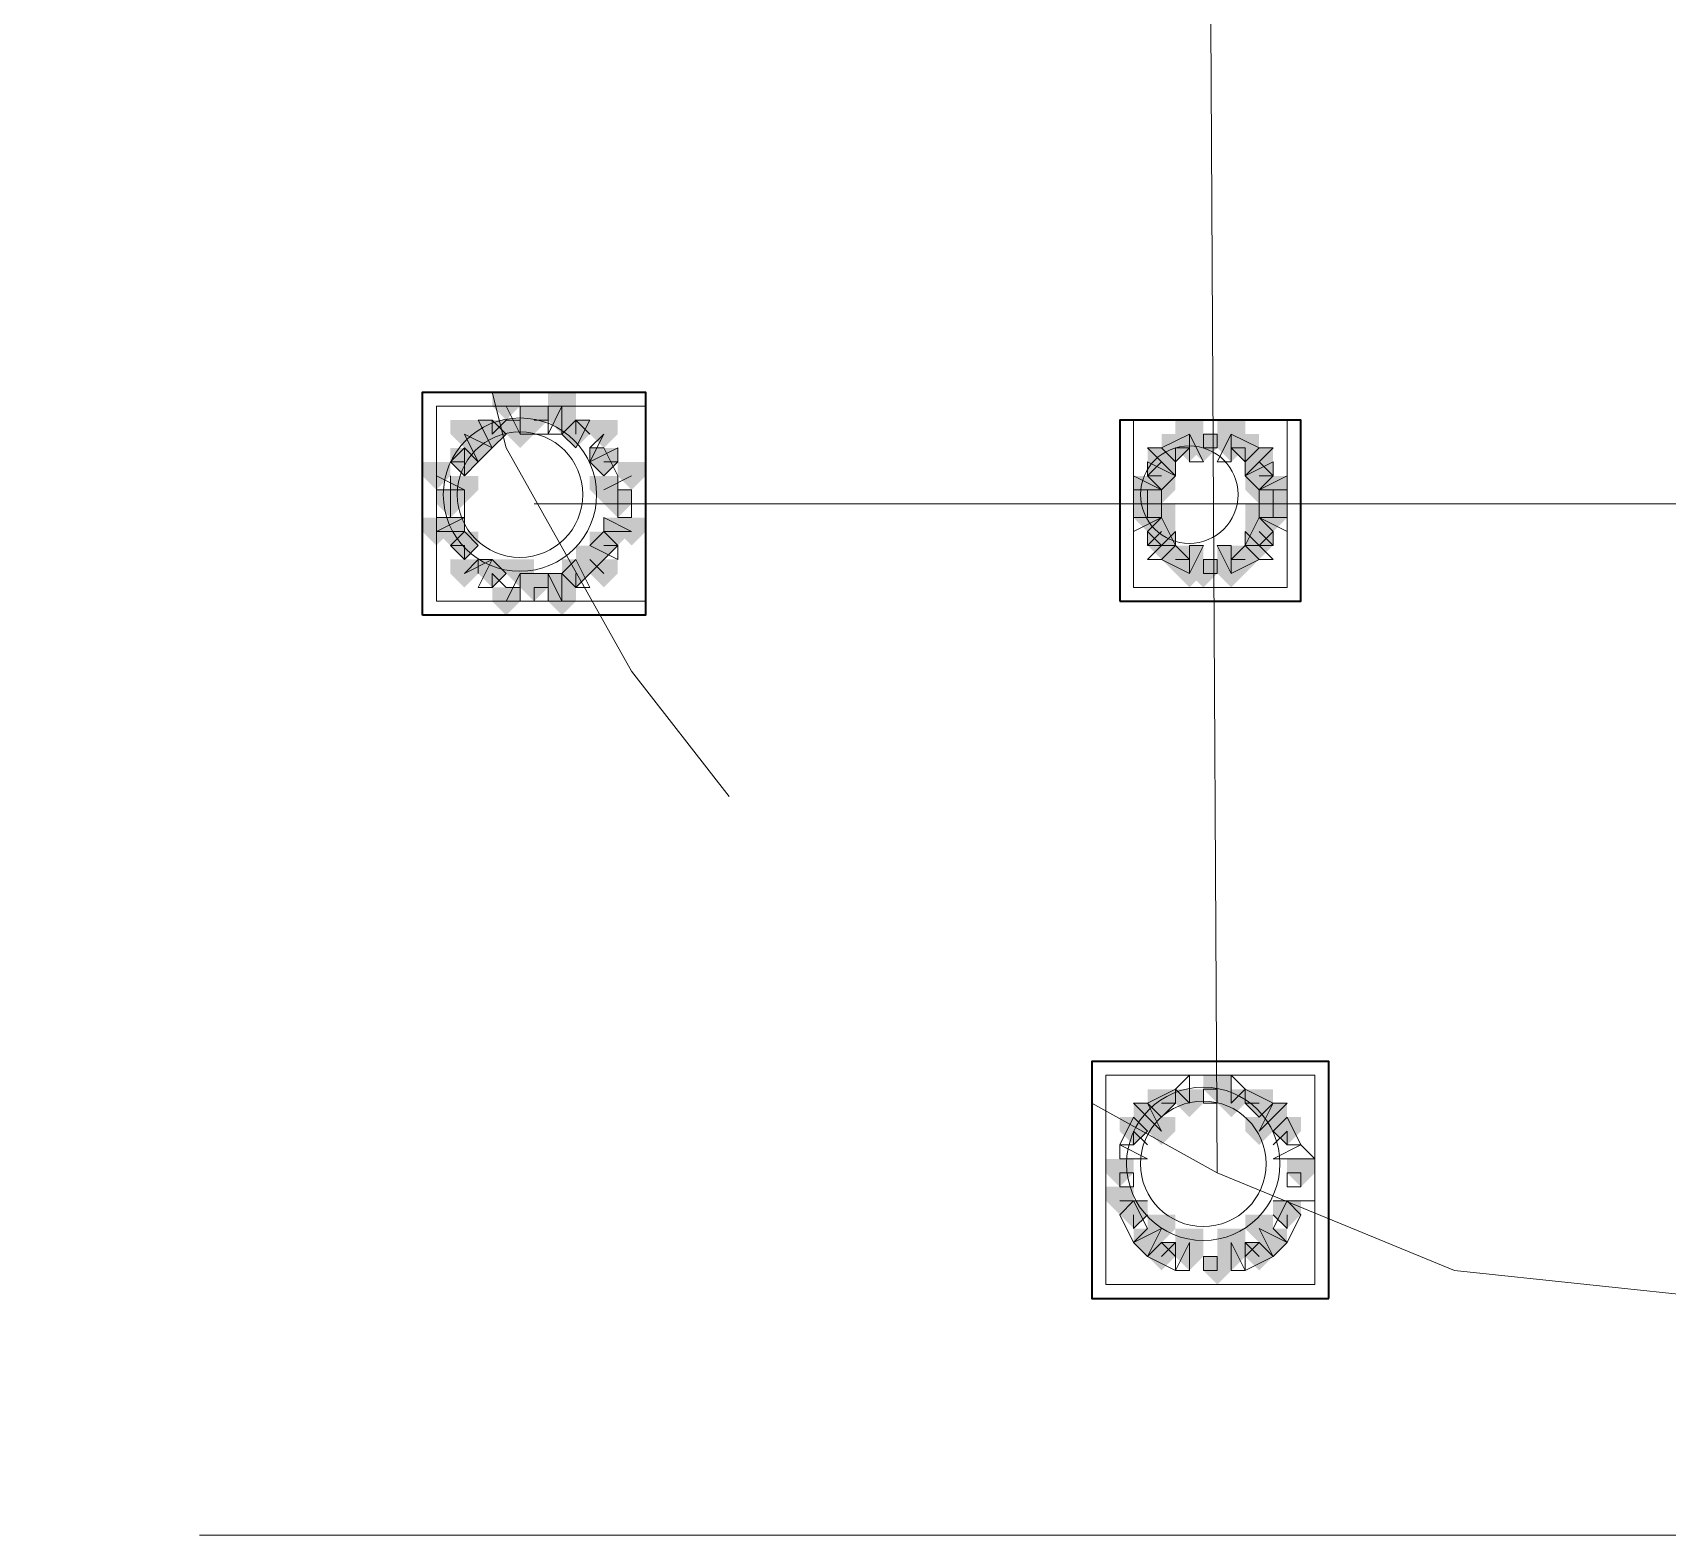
# Model space of a CAD drawing. Header units: millimetres. Extents: x 2315 to 4619, y 1334 to 1897.
# Drawn here: x 3856.37 to 3863.53, y 1534.67 to 1541.26 of the extents above; entities that cross this region are included whole.
import ezdxf

# ---------------------------------------------------------------- set-up
doc = ezdxf.new("R2010")
doc.units = ezdxf.units.MM
doc.linetypes.add('PDF_IMPORT', pattern=[1, 0.8, -0.2])
for name, color, linetype, true_color in [('PDF_10', 7, 'Continuous', 0x00b85c), ('PDF_AXIS', 7, 'Continuous', 0x00b85c), ('PDF_柱构件', 7, 'Continuous', 0x00b85c), ('PDF_转运站初步方案', 7, 'Continuous', 0x00b85c)]:
    doc.layers.add(name, color=color, linetype=linetype, true_color=true_color)
doc.layers.add('PDF_中心线层', color=1, linetype='Continuous')
doc.layers.add('PDF_粗实线层', color=7, linetype='Continuous')

msp = doc.modelspace()

# ---------------------------------------------------------------- hatches: boundary and pattern name
at = {"layer": 'PDF_10', "transparency": 33554559}
for points in [[(3858.3819, 1539.5584), (3858.3209, 1539.5584), (3858.3209, 1539.4974), (3858.3819, 1539.4363), (3858.443, 1539.4974), (3858.443, 1539.5584)], [(3858.3819, 1539.5584), (3858.3209, 1539.5584), (3858.3209, 1539.4974), (3858.3819, 1539.4363), (3858.443, 1539.4974), (3858.443, 1539.5584)], [(3858.5652, 1539.6195), (3858.5041, 1539.6195), (3858.5041, 1539.5584), (3858.5652, 1539.4974), (3858.6263, 1539.5584), (3858.6263, 1539.6195)], [(3858.5652, 1539.6195), (3858.5041, 1539.6195), (3858.5041, 1539.5584), (3858.5652, 1539.4974), (3858.6263, 1539.5584), (3858.6263, 1539.6195)], [(3858.5652, 1539.6195), (3858.5041, 1539.6195), (3858.5041, 1539.5584), (3858.5652, 1539.4974), (3858.6263, 1539.5584), (3858.6263, 1539.6195)], [(3858.7484, 1539.5584), (3858.6873, 1539.5584), (3858.6873, 1539.4974), (3858.7484, 1539.4363), (3858.8095, 1539.4974), (3858.8095, 1539.5584)], [(3858.7484, 1539.5584), (3858.6873, 1539.5584), (3858.6873, 1539.4974), (3858.7484, 1539.4363), (3858.8095, 1539.4974), (3858.8095, 1539.5584)], [(3861.3749, 1539.4974), (3861.3138, 1539.4974), (3861.3138, 1539.4363), (3861.3749, 1539.3752), (3861.436, 1539.4363), (3861.436, 1539.4974)], [(3861.3749, 1539.4974), (3861.3138, 1539.4974), (3861.3138, 1539.4363), (3861.3749, 1539.3752), (3861.436, 1539.4363), (3861.436, 1539.4974)], [(3861.4971, 1539.4974), (3861.436, 1539.4974), (3861.436, 1539.4363), (3861.4971, 1539.3752), (3861.5582, 1539.4363), (3861.5582, 1539.4974)], [(3861.4971, 1539.4974), (3861.436, 1539.4974), (3861.436, 1539.4363), (3861.4971, 1539.3752), (3861.5582, 1539.4363), (3861.5582, 1539.4974)], [(3861.6803, 1539.4974), (3861.6192, 1539.4974), (3861.6192, 1539.4363), (3861.6803, 1539.3752), (3861.7414, 1539.4363), (3861.7414, 1539.4974)], [(3861.6803, 1539.4974), (3861.6192, 1539.4974), (3861.6192, 1539.4363), (3861.6803, 1539.3752), (3861.7414, 1539.4363), (3861.7414, 1539.4974)], [(3858.2598, 1539.4363), (3858.1987, 1539.4363), (3858.1987, 1539.3752), (3858.2598, 1539.3141), (3858.3209, 1539.3752), (3858.3209, 1539.4363)], [(3858.2598, 1539.4363), (3858.1987, 1539.4363), (3858.1987, 1539.3752), (3858.2598, 1539.3141), (3858.3209, 1539.3752), (3858.3209, 1539.4363)], [(3858.8706, 1539.4363), (3858.8095, 1539.4363), (3858.8095, 1539.3752), (3858.8706, 1539.3141), (3858.9317, 1539.3752), (3858.9317, 1539.4363)], [(3858.8706, 1539.4363), (3858.8095, 1539.4363), (3858.8095, 1539.3752), (3858.8706, 1539.3141), (3858.9317, 1539.3752), (3858.9317, 1539.4363)], [(3861.3138, 1539.3752), (3861.2527, 1539.3752), (3861.2527, 1539.3141), (3861.3138, 1539.253), (3861.3749, 1539.3141), (3861.3749, 1539.3752)], [(3861.3138, 1539.3752), (3861.2527, 1539.3752), (3861.2527, 1539.3141), (3861.3138, 1539.253), (3861.3749, 1539.3141), (3861.3749, 1539.3752)], [(3861.7414, 1539.3752), (3861.6803, 1539.3752), (3861.6803, 1539.3141), (3861.7414, 1539.253), (3861.8025, 1539.3141), (3861.8025, 1539.3752)], [(3861.7414, 1539.3752), (3861.6803, 1539.3752), (3861.6803, 1539.3141), (3861.7414, 1539.253), (3861.8025, 1539.3141), (3861.8025, 1539.3752)], [(3858.1987, 1539.253), (3858.1376, 1539.253), (3858.1376, 1539.192), (3858.1987, 1539.1309), (3858.2598, 1539.192), (3858.2598, 1539.253)], [(3858.1987, 1539.253), (3858.1376, 1539.253), (3858.1376, 1539.192), (3858.1987, 1539.1309), (3858.2598, 1539.192), (3858.2598, 1539.253)], [(3858.1987, 1539.253), (3858.1376, 1539.253), (3858.1376, 1539.192), (3858.1987, 1539.1309), (3858.2598, 1539.192), (3858.2598, 1539.253)], [(3858.9317, 1539.253), (3858.8706, 1539.253), (3858.8706, 1539.192), (3858.9317, 1539.1309), (3858.9927, 1539.192), (3858.9927, 1539.253)], [(3858.9317, 1539.253), (3858.8706, 1539.253), (3858.8706, 1539.192), (3858.9317, 1539.1309), (3858.9927, 1539.192), (3858.9927, 1539.253)], [(3861.2527, 1539.253), (3861.1917, 1539.253), (3861.1917, 1539.192), (3861.2527, 1539.1309), (3861.3138, 1539.192), (3861.3138, 1539.253)], [(3861.2527, 1539.253), (3861.1917, 1539.253), (3861.1917, 1539.192), (3861.2527, 1539.1309), (3861.3138, 1539.192), (3861.3138, 1539.253)], [(3861.2527, 1539.253), (3861.1917, 1539.253), (3861.1917, 1539.192), (3861.2527, 1539.1309), (3861.3138, 1539.192), (3861.3138, 1539.253)], [(3861.8025, 1539.253), (3861.7414, 1539.253), (3861.7414, 1539.192), (3861.8025, 1539.1309), (3861.8636, 1539.192), (3861.8636, 1539.253)], [(3861.8025, 1539.253), (3861.7414, 1539.253), (3861.7414, 1539.192), (3861.8025, 1539.1309), (3861.8636, 1539.192), (3861.8636, 1539.253)], [(3861.8025, 1539.253), (3861.7414, 1539.253), (3861.7414, 1539.192), (3861.8025, 1539.1309), (3861.8636, 1539.192), (3861.8636, 1539.253)], [(3861.3138, 1539.1309), (3861.2527, 1539.1309), (3861.2527, 1539.0698), (3861.3138, 1539.0087), (3861.3749, 1539.0698), (3861.3749, 1539.1309)], [(3861.3138, 1539.1309), (3861.2527, 1539.1309), (3861.2527, 1539.0698), (3861.3138, 1539.0087), (3861.3749, 1539.0698), (3861.3749, 1539.1309)], [(3861.7414, 1539.1309), (3861.6803, 1539.1309), (3861.6803, 1539.0698), (3861.7414, 1539.0087), (3861.8025, 1539.0698), (3861.8025, 1539.1309)], [(3861.7414, 1539.1309), (3861.6803, 1539.1309), (3861.6803, 1539.0698), (3861.7414, 1539.0087), (3861.8025, 1539.0698), (3861.8025, 1539.1309)], [(3858.2598, 1539.0698), (3858.1987, 1539.0698), (3858.1987, 1539.0087), (3858.2598, 1538.9476), (3858.3209, 1539.0087), (3858.3209, 1539.0698)], [(3858.2598, 1539.0698), (3858.1987, 1539.0698), (3858.1987, 1539.0087), (3858.2598, 1538.9476), (3858.3209, 1539.0087), (3858.3209, 1539.0698)], [(3858.8706, 1539.0698), (3858.8095, 1539.0698), (3858.8095, 1539.0087), (3858.8706, 1538.9476), (3858.9317, 1539.0087), (3858.9317, 1539.0698)], [(3858.8706, 1539.0698), (3858.8095, 1539.0698), (3858.8095, 1539.0087), (3858.8706, 1538.9476), (3858.9317, 1539.0087), (3858.9317, 1539.0698)], [(3861.3749, 1539.0087), (3861.3138, 1539.0087), (3861.3138, 1538.9476), (3861.3749, 1538.8866), (3861.436, 1538.9476), (3861.436, 1539.0087)], [(3861.3749, 1539.0087), (3861.3138, 1539.0087), (3861.3138, 1538.9476), (3861.3749, 1538.8866), (3861.436, 1538.9476), (3861.436, 1539.0087)], [(3861.3749, 1539.0087), (3861.3138, 1539.0087), (3861.3138, 1538.9476), (3861.3749, 1538.8866), (3861.436, 1538.9476), (3861.436, 1539.0087)], [(3861.6803, 1539.0087), (3861.6192, 1539.0087), (3861.6192, 1538.9476), (3861.6803, 1538.8866), (3861.7414, 1538.9476), (3861.7414, 1539.0087)], [(3861.6803, 1539.0087), (3861.6192, 1539.0087), (3861.6192, 1538.9476), (3861.6803, 1538.8866), (3861.7414, 1538.9476), (3861.7414, 1539.0087)], [(3861.6803, 1539.0087), (3861.6192, 1539.0087), (3861.6192, 1538.9476), (3861.6803, 1538.8866), (3861.7414, 1538.9476), (3861.7414, 1539.0087)], [(3858.3819, 1538.9476), (3858.3209, 1538.9476), (3858.3209, 1538.8866), (3858.3819, 1538.8255), (3858.443, 1538.8866), (3858.443, 1538.9476)], [(3858.3819, 1538.9476), (3858.3209, 1538.9476), (3858.3209, 1538.8866), (3858.3819, 1538.8255), (3858.443, 1538.8866), (3858.443, 1538.9476)], [(3858.7484, 1538.9476), (3858.6873, 1538.9476), (3858.6873, 1538.8866), (3858.7484, 1538.8255), (3858.8095, 1538.8866), (3858.8095, 1538.9476)], [(3858.7484, 1538.9476), (3858.6873, 1538.9476), (3858.6873, 1538.8866), (3858.7484, 1538.8255), (3858.8095, 1538.8866), (3858.8095, 1538.9476)], [(3861.4971, 1538.9476), (3861.436, 1538.9476), (3861.436, 1538.8866), (3861.4971, 1538.8255), (3861.5582, 1538.8866), (3861.5582, 1538.9476)], [(3861.4971, 1538.9476), (3861.436, 1538.9476), (3861.436, 1538.8866), (3861.4971, 1538.8255), (3861.5582, 1538.8866), (3861.5582, 1538.9476)], [(3858.5652, 1538.8866), (3858.5041, 1538.8866), (3858.5041, 1538.8255), (3858.5652, 1538.7644), (3858.6263, 1538.8255), (3858.6263, 1538.8866)], [(3858.5652, 1538.8866), (3858.5041, 1538.8866), (3858.5041, 1538.8255), (3858.5652, 1538.7644), (3858.6263, 1538.8255), (3858.6263, 1538.8866)], [(3861.3138, 1536.6265), (3861.2527, 1536.6265), (3861.2527, 1536.5655), (3861.3138, 1536.5044), (3861.3749, 1536.5655), (3861.3749, 1536.6265)], [(3861.3138, 1536.6265), (3861.2527, 1536.6265), (3861.2527, 1536.5655), (3861.3138, 1536.5044), (3861.3749, 1536.5655), (3861.3749, 1536.6265)], [(3861.5582, 1536.6876), (3861.4971, 1536.6876), (3861.4971, 1536.6265), (3861.5582, 1536.5655), (3861.6192, 1536.6265), (3861.6192, 1536.6876)], [(3861.5582, 1536.6876), (3861.4971, 1536.6876), (3861.4971, 1536.6265), (3861.5582, 1536.5655), (3861.6192, 1536.6265), (3861.6192, 1536.6876)], [(3861.7414, 1536.6265), (3861.6803, 1536.6265), (3861.6803, 1536.5655), (3861.7414, 1536.5044), (3861.8025, 1536.5655), (3861.8025, 1536.6265)], [(3861.7414, 1536.6265), (3861.6803, 1536.6265), (3861.6803, 1536.5655), (3861.7414, 1536.5044), (3861.8025, 1536.5655), (3861.8025, 1536.6265)], [(3861.1917, 1536.5044), (3861.1306, 1536.5044), (3861.1306, 1536.4433), (3861.1917, 1536.3822), (3861.2527, 1536.4433), (3861.2527, 1536.5044)], [(3861.1917, 1536.5044), (3861.1306, 1536.5044), (3861.1306, 1536.4433), (3861.1917, 1536.3822), (3861.2527, 1536.4433), (3861.2527, 1536.5044)], [(3861.8636, 1536.5044), (3861.8025, 1536.5044), (3861.8025, 1536.4433), (3861.8636, 1536.3822), (3861.9246, 1536.4433), (3861.9246, 1536.5044)], [(3861.8636, 1536.5044), (3861.8025, 1536.5044), (3861.8025, 1536.4433), (3861.8636, 1536.3822), (3861.9246, 1536.4433), (3861.9246, 1536.5044)], [(3861.1306, 1536.3211), (3861.0695, 1536.3211), (3861.0695, 1536.2601), (3861.1306, 1536.199), (3861.1917, 1536.2601), (3861.1917, 1536.3211)], [(3861.1306, 1536.3211), (3861.0695, 1536.3211), (3861.0695, 1536.2601), (3861.1306, 1536.199), (3861.1917, 1536.2601), (3861.1917, 1536.3211)], [(3861.9246, 1536.3211), (3861.8636, 1536.3211), (3861.8636, 1536.2601), (3861.9246, 1536.199), (3861.9857, 1536.2601), (3861.9857, 1536.3211)], [(3861.9246, 1536.3211), (3861.8636, 1536.3211), (3861.8636, 1536.2601), (3861.9246, 1536.199), (3861.9857, 1536.2601), (3861.9857, 1536.3211)], [(3861.1917, 1536.1379), (3861.1306, 1536.1379), (3861.1306, 1536.0768), (3861.1917, 1536.0157), (3861.2527, 1536.0768), (3861.2527, 1536.1379)], [(3861.1917, 1536.1379), (3861.1306, 1536.1379), (3861.1306, 1536.0768), (3861.1917, 1536.0157), (3861.2527, 1536.0768), (3861.2527, 1536.1379)], [(3861.8636, 1536.1379), (3861.8025, 1536.1379), (3861.8025, 1536.0768), (3861.8636, 1536.0157), (3861.9246, 1536.0768), (3861.9246, 1536.1379)], [(3861.8636, 1536.1379), (3861.8025, 1536.1379), (3861.8025, 1536.0768), (3861.8636, 1536.0157), (3861.9246, 1536.0768), (3861.9246, 1536.1379)], [(3861.3138, 1535.9547), (3861.2527, 1535.9547), (3861.2527, 1535.8936), (3861.3138, 1535.8325), (3861.3749, 1535.8936), (3861.3749, 1535.9547)], [(3861.3138, 1535.9547), (3861.2527, 1535.9547), (3861.2527, 1535.8936), (3861.3138, 1535.8325), (3861.3749, 1535.8936), (3861.3749, 1535.9547)], [(3861.7414, 1535.9547), (3861.6803, 1535.9547), (3861.6803, 1535.8936), (3861.7414, 1535.8325), (3861.8025, 1535.8936), (3861.8025, 1535.9547)], [(3861.7414, 1535.9547), (3861.6803, 1535.9547), (3861.6803, 1535.8936), (3861.7414, 1535.8325), (3861.8025, 1535.8936), (3861.8025, 1535.9547)], [(3861.5582, 1535.8936), (3861.4971, 1535.8936), (3861.4971, 1535.8325), (3861.5582, 1535.7714), (3861.6192, 1535.8325), (3861.6192, 1535.8936)], [(3861.5582, 1535.8936), (3861.4971, 1535.8936), (3861.4971, 1535.8325), (3861.5582, 1535.7714), (3861.6192, 1535.8325), (3861.6192, 1535.8936)]]:
    msp.add_hatch(color=6, dxfattribs=at).paths.add_polyline_path(points)
at = {"layer": 'PDF_柱构件', "transparency": 33554559}
for points in [[(3858.443, 1539.6806), (3858.3819, 1539.6806), (3858.3819, 1539.6195), (3858.443, 1539.5584), (3858.5041, 1539.6195), (3858.5041, 1539.6806)], [(3858.6873, 1539.6806), (3858.6263, 1539.6806), (3858.6263, 1539.6195), (3858.6873, 1539.5584), (3858.7484, 1539.6195), (3858.7484, 1539.6806)], [(3858.2598, 1539.5584), (3858.1987, 1539.5584), (3858.1987, 1539.4974), (3858.2598, 1539.4363), (3858.3209, 1539.4974), (3858.3209, 1539.5584)], [(3858.5041, 1539.5584), (3858.443, 1539.5584), (3858.443, 1539.4974), (3858.5041, 1539.4363), (3858.5652, 1539.4974), (3858.5652, 1539.5584)], [(3858.6873, 1539.6195), (3858.6263, 1539.6195), (3858.6263, 1539.5584), (3858.6873, 1539.4974), (3858.7484, 1539.5584), (3858.7484, 1539.6195)], [(3858.8706, 1539.5584), (3858.8095, 1539.5584), (3858.8095, 1539.4974), (3858.8706, 1539.4363), (3858.9317, 1539.4974), (3858.9317, 1539.5584)], [(3861.436, 1539.5584), (3861.3749, 1539.5584), (3861.3749, 1539.4974), (3861.436, 1539.4363), (3861.4971, 1539.4974), (3861.4971, 1539.5584)], [(3861.6192, 1539.5584), (3861.5582, 1539.5584), (3861.5582, 1539.4974), (3861.6192, 1539.4363), (3861.6803, 1539.4974), (3861.6803, 1539.5584)], [(3858.3209, 1539.4974), (3858.2598, 1539.4974), (3858.2598, 1539.4363), (3858.3209, 1539.3752), (3858.3819, 1539.4363), (3858.3819, 1539.4974)], [(3861.436, 1539.4974), (3861.3749, 1539.4974), (3861.3749, 1539.4363), (3861.436, 1539.3752), (3861.4971, 1539.4363), (3861.4971, 1539.4974)], [(3861.6192, 1539.4974), (3861.5582, 1539.4974), (3861.5582, 1539.4363), (3861.6192, 1539.3752), (3861.6803, 1539.4363), (3861.6803, 1539.4974)], [(3861.3138, 1539.4363), (3861.2527, 1539.4363), (3861.2527, 1539.3752), (3861.3138, 1539.3141), (3861.3749, 1539.3752), (3861.3749, 1539.4363)], [(3861.7414, 1539.4363), (3861.6803, 1539.4363), (3861.6803, 1539.3752), (3861.7414, 1539.3141), (3861.8025, 1539.3752), (3861.8025, 1539.4363)], [(3858.1376, 1539.3752), (3858.0765, 1539.3752), (3858.0765, 1539.3141), (3858.1376, 1539.253), (3858.1987, 1539.3141), (3858.1987, 1539.3752)], [(3858.9927, 1539.3752), (3858.9317, 1539.3752), (3858.9317, 1539.3141), (3858.9927, 1539.253), (3859.0538, 1539.3141), (3859.0538, 1539.3752)], [(3858.2598, 1539.3141), (3858.1987, 1539.3141), (3858.1987, 1539.253), (3858.2598, 1539.192), (3858.3209, 1539.253), (3858.3209, 1539.3141)], [(3858.8706, 1539.3141), (3858.8095, 1539.3141), (3858.8095, 1539.253), (3858.8706, 1539.192), (3858.9317, 1539.253), (3858.9317, 1539.3141)], [(3861.2527, 1539.3141), (3861.1917, 1539.3141), (3861.1917, 1539.253), (3861.2527, 1539.192), (3861.3138, 1539.253), (3861.3138, 1539.3141)], [(3861.3138, 1539.3141), (3861.2527, 1539.3141), (3861.2527, 1539.253), (3861.3138, 1539.192), (3861.3749, 1539.253), (3861.3749, 1539.3141)], [(3861.7414, 1539.3141), (3861.6803, 1539.3141), (3861.6803, 1539.253), (3861.7414, 1539.192), (3861.8025, 1539.253), (3861.8025, 1539.3141)], [(3861.8025, 1539.3141), (3861.7414, 1539.3141), (3861.7414, 1539.253), (3861.8025, 1539.192), (3861.8636, 1539.253), (3861.8636, 1539.3141)], [(3858.1376, 1539.1309), (3858.0765, 1539.1309), (3858.0765, 1539.0698), (3858.1376, 1539.0087), (3858.1987, 1539.0698), (3858.1987, 1539.1309)], [(3858.1987, 1539.1309), (3858.1376, 1539.1309), (3858.1376, 1539.0698), (3858.1987, 1539.0087), (3858.2598, 1539.0698), (3858.2598, 1539.1309)], [(3858.9317, 1539.1309), (3858.8706, 1539.1309), (3858.8706, 1539.0698), (3858.9317, 1539.0087), (3858.9927, 1539.0698), (3858.9927, 1539.1309)], [(3858.9927, 1539.1309), (3858.9317, 1539.1309), (3858.9317, 1539.0698), (3858.9927, 1539.0087), (3859.0538, 1539.0698), (3859.0538, 1539.1309)], [(3861.2527, 1539.192), (3861.1917, 1539.192), (3861.1917, 1539.1309), (3861.2527, 1539.0698), (3861.3138, 1539.1309), (3861.3138, 1539.192)], [(3861.3138, 1539.192), (3861.2527, 1539.192), (3861.2527, 1539.1309), (3861.3138, 1539.0698), (3861.3749, 1539.1309), (3861.3749, 1539.192)], [(3861.7414, 1539.192), (3861.6803, 1539.192), (3861.6803, 1539.1309), (3861.7414, 1539.0698), (3861.8025, 1539.1309), (3861.8025, 1539.192)], [(3861.8025, 1539.192), (3861.7414, 1539.192), (3861.7414, 1539.1309), (3861.8025, 1539.0698), (3861.8636, 1539.1309), (3861.8636, 1539.192)], [(3861.3138, 1539.0698), (3861.2527, 1539.0698), (3861.2527, 1539.0087), (3861.3138, 1538.9476), (3861.3749, 1539.0087), (3861.3749, 1539.0698)], [(3861.7414, 1539.0698), (3861.6803, 1539.0698), (3861.6803, 1539.0087), (3861.7414, 1538.9476), (3861.8025, 1539.0087), (3861.8025, 1539.0698)], [(3858.8095, 1539.0087), (3858.7484, 1539.0087), (3858.7484, 1538.9476), (3858.8095, 1538.8866), (3858.8706, 1538.9476), (3858.8706, 1539.0087)], [(3861.436, 1539.0087), (3861.3749, 1539.0087), (3861.3749, 1538.9476), (3861.436, 1538.8866), (3861.4971, 1538.9476), (3861.4971, 1539.0087)], [(3861.6192, 1539.0087), (3861.5582, 1539.0087), (3861.5582, 1538.9476), (3861.6192, 1538.8866), (3861.6803, 1538.9476), (3861.6803, 1539.0087)], [(3858.2598, 1538.9476), (3858.1987, 1538.9476), (3858.1987, 1538.8866), (3858.2598, 1538.8255), (3858.3209, 1538.8866), (3858.3209, 1538.9476)], [(3858.5041, 1538.9476), (3858.443, 1538.9476), (3858.443, 1538.8866), (3858.5041, 1538.8255), (3858.5652, 1538.8866), (3858.5652, 1538.9476)], [(3858.8706, 1538.9476), (3858.8095, 1538.9476), (3858.8095, 1538.8866), (3858.8706, 1538.8255), (3858.9317, 1538.8866), (3858.9317, 1538.9476)], [(3861.436, 1538.9476), (3861.3749, 1538.9476), (3861.3749, 1538.8866), (3861.436, 1538.8255), (3861.4971, 1538.8866), (3861.4971, 1538.9476)], [(3861.6192, 1538.9476), (3861.5582, 1538.9476), (3861.5582, 1538.8866), (3861.6192, 1538.8255), (3861.6803, 1538.8866), (3861.6803, 1538.9476)], [(3858.6873, 1538.8866), (3858.6263, 1538.8866), (3858.6263, 1538.8255), (3858.6873, 1538.7644), (3858.7484, 1538.8255), (3858.7484, 1538.8866)], [(3858.443, 1538.8255), (3858.3819, 1538.8255), (3858.3819, 1538.7644), (3858.443, 1538.7033), (3858.5041, 1538.7644), (3858.5041, 1538.8255)], [(3858.6873, 1538.8255), (3858.6263, 1538.8255), (3858.6263, 1538.7644), (3858.6873, 1538.7033), (3858.7484, 1538.7644), (3858.7484, 1538.8255)], [(3861.436, 1536.6265), (3861.3749, 1536.6265), (3861.3749, 1536.5655), (3861.436, 1536.5044), (3861.4971, 1536.5655), (3861.4971, 1536.6265)], [(3861.6192, 1536.6265), (3861.5582, 1536.6265), (3861.5582, 1536.5655), (3861.6192, 1536.5044), (3861.6803, 1536.5655), (3861.6803, 1536.6265)], [(3861.2527, 1536.5655), (3861.1917, 1536.5655), (3861.1917, 1536.5044), (3861.2527, 1536.4433), (3861.3138, 1536.5044), (3861.3138, 1536.5655)], [(3861.8025, 1536.5655), (3861.7414, 1536.5655), (3861.7414, 1536.5044), (3861.8025, 1536.4433), (3861.8636, 1536.5044), (3861.8636, 1536.5655)], [(3861.3138, 1536.5044), (3861.2527, 1536.5044), (3861.2527, 1536.4433), (3861.3138, 1536.3822), (3861.3749, 1536.4433), (3861.3749, 1536.5044)], [(3861.7414, 1536.5044), (3861.6803, 1536.5044), (3861.6803, 1536.4433), (3861.7414, 1536.3822), (3861.8025, 1536.4433), (3861.8025, 1536.5044)], [(3861.1306, 1536.199), (3861.0695, 1536.199), (3861.0695, 1536.1379), (3861.1306, 1536.0768), (3861.1917, 1536.1379), (3861.1917, 1536.199)], [(3861.3138, 1536.0768), (3861.2527, 1536.0768), (3861.2527, 1536.0157), (3861.3138, 1535.9547), (3861.3749, 1536.0157), (3861.3749, 1536.0768)], [(3861.7414, 1536.0768), (3861.6803, 1536.0768), (3861.6803, 1536.0157), (3861.7414, 1535.9547), (3861.8025, 1536.0157), (3861.8025, 1536.0768)], [(3861.2527, 1536.0157), (3861.1917, 1536.0157), (3861.1917, 1535.9547), (3861.2527, 1535.8936), (3861.3138, 1535.9547), (3861.3138, 1536.0157)], [(3861.436, 1536.0157), (3861.3749, 1536.0157), (3861.3749, 1535.9547), (3861.436, 1535.8936), (3861.4971, 1535.9547), (3861.4971, 1536.0157)], [(3861.6192, 1536.0157), (3861.5582, 1536.0157), (3861.5582, 1535.9547), (3861.6192, 1535.8936), (3861.6803, 1535.9547), (3861.6803, 1536.0157)], [(3861.8025, 1536.0157), (3861.7414, 1536.0157), (3861.7414, 1535.9547), (3861.8025, 1535.8936), (3861.8636, 1535.9547), (3861.8636, 1536.0157)], [(3861.436, 1535.9547), (3861.3749, 1535.9547), (3861.3749, 1535.8936), (3861.436, 1535.8325), (3861.4971, 1535.8936), (3861.4971, 1535.9547)], [(3861.6192, 1535.9547), (3861.5582, 1535.9547), (3861.5582, 1535.8936), (3861.6192, 1535.8325), (3861.6803, 1535.8936), (3861.6803, 1535.9547)]]:
    msp.add_hatch(color=6, dxfattribs=at).paths.add_polyline_path(points)
at = {"layer": 'PDF_转运站初步方案', "transparency": 33554559}
for points in [[(3858.3819, 1539.5584), (3858.3209, 1539.5584), (3858.3209, 1539.4974), (3858.3819, 1539.4363), (3858.443, 1539.4974), (3858.443, 1539.5584)], [(3858.3819, 1539.5584), (3858.3209, 1539.5584), (3858.3209, 1539.4974), (3858.3819, 1539.4363), (3858.443, 1539.4974), (3858.443, 1539.5584)], [(3858.5652, 1539.6195), (3858.5041, 1539.6195), (3858.5041, 1539.5584), (3858.5652, 1539.4974), (3858.6263, 1539.5584), (3858.6263, 1539.6195)], [(3858.5652, 1539.6195), (3858.5041, 1539.6195), (3858.5041, 1539.5584), (3858.5652, 1539.4974), (3858.6263, 1539.5584), (3858.6263, 1539.6195)], [(3858.7484, 1539.5584), (3858.6873, 1539.5584), (3858.6873, 1539.4974), (3858.7484, 1539.4363), (3858.8095, 1539.4974), (3858.8095, 1539.5584)], [(3858.7484, 1539.5584), (3858.6873, 1539.5584), (3858.6873, 1539.4974), (3858.7484, 1539.4363), (3858.8095, 1539.4974), (3858.8095, 1539.5584)], [(3861.3749, 1539.4974), (3861.3138, 1539.4974), (3861.3138, 1539.4363), (3861.3749, 1539.3752), (3861.436, 1539.4363), (3861.436, 1539.4974)], [(3861.3749, 1539.4974), (3861.3138, 1539.4974), (3861.3138, 1539.4363), (3861.3749, 1539.3752), (3861.436, 1539.4363), (3861.436, 1539.4974)], [(3861.4971, 1539.4974), (3861.436, 1539.4974), (3861.436, 1539.4363), (3861.4971, 1539.3752), (3861.5582, 1539.4363), (3861.5582, 1539.4974)], [(3861.4971, 1539.4974), (3861.436, 1539.4974), (3861.436, 1539.4363), (3861.4971, 1539.3752), (3861.5582, 1539.4363), (3861.5582, 1539.4974)], [(3861.6803, 1539.4974), (3861.6192, 1539.4974), (3861.6192, 1539.4363), (3861.6803, 1539.3752), (3861.7414, 1539.4363), (3861.7414, 1539.4974)], [(3861.6803, 1539.4974), (3861.6192, 1539.4974), (3861.6192, 1539.4363), (3861.6803, 1539.3752), (3861.7414, 1539.4363), (3861.7414, 1539.4974)], [(3858.2598, 1539.4363), (3858.1987, 1539.4363), (3858.1987, 1539.3752), (3858.2598, 1539.3141), (3858.3209, 1539.3752), (3858.3209, 1539.4363)], [(3858.2598, 1539.4363), (3858.1987, 1539.4363), (3858.1987, 1539.3752), (3858.2598, 1539.3141), (3858.3209, 1539.3752), (3858.3209, 1539.4363)], [(3858.8706, 1539.4363), (3858.8095, 1539.4363), (3858.8095, 1539.3752), (3858.8706, 1539.3141), (3858.9317, 1539.3752), (3858.9317, 1539.4363)], [(3858.8706, 1539.4363), (3858.8095, 1539.4363), (3858.8095, 1539.3752), (3858.8706, 1539.3141), (3858.9317, 1539.3752), (3858.9317, 1539.4363)], [(3861.3138, 1539.3752), (3861.2527, 1539.3752), (3861.2527, 1539.3141), (3861.3138, 1539.253), (3861.3749, 1539.3141), (3861.3749, 1539.3752)], [(3861.3138, 1539.3752), (3861.2527, 1539.3752), (3861.2527, 1539.3141), (3861.3138, 1539.253), (3861.3749, 1539.3141), (3861.3749, 1539.3752)], [(3861.7414, 1539.3752), (3861.6803, 1539.3752), (3861.6803, 1539.3141), (3861.7414, 1539.253), (3861.8025, 1539.3141), (3861.8025, 1539.3752)], [(3861.7414, 1539.3752), (3861.6803, 1539.3752), (3861.6803, 1539.3141), (3861.7414, 1539.253), (3861.8025, 1539.3141), (3861.8025, 1539.3752)], [(3858.1987, 1539.253), (3858.1376, 1539.253), (3858.1376, 1539.192), (3858.1987, 1539.1309), (3858.2598, 1539.192), (3858.2598, 1539.253)], [(3858.1987, 1539.253), (3858.1376, 1539.253), (3858.1376, 1539.192), (3858.1987, 1539.1309), (3858.2598, 1539.192), (3858.2598, 1539.253)], [(3858.9317, 1539.253), (3858.8706, 1539.253), (3858.8706, 1539.192), (3858.9317, 1539.1309), (3858.9927, 1539.192), (3858.9927, 1539.253)], [(3858.9317, 1539.253), (3858.8706, 1539.253), (3858.8706, 1539.192), (3858.9317, 1539.1309), (3858.9927, 1539.192), (3858.9927, 1539.253)], [(3861.2527, 1539.253), (3861.1917, 1539.253), (3861.1917, 1539.192), (3861.2527, 1539.1309), (3861.3138, 1539.192), (3861.3138, 1539.253)], [(3861.2527, 1539.253), (3861.1917, 1539.253), (3861.1917, 1539.192), (3861.2527, 1539.1309), (3861.3138, 1539.192), (3861.3138, 1539.253)], [(3861.8025, 1539.253), (3861.7414, 1539.253), (3861.7414, 1539.192), (3861.8025, 1539.1309), (3861.8636, 1539.192), (3861.8636, 1539.253)], [(3861.8025, 1539.253), (3861.7414, 1539.253), (3861.7414, 1539.192), (3861.8025, 1539.1309), (3861.8636, 1539.192), (3861.8636, 1539.253)], [(3861.3138, 1539.1309), (3861.2527, 1539.1309), (3861.2527, 1539.0698), (3861.3138, 1539.0087), (3861.3749, 1539.0698), (3861.3749, 1539.1309)], [(3861.3138, 1539.1309), (3861.2527, 1539.1309), (3861.2527, 1539.0698), (3861.3138, 1539.0087), (3861.3749, 1539.0698), (3861.3749, 1539.1309)], [(3861.7414, 1539.1309), (3861.6803, 1539.1309), (3861.6803, 1539.0698), (3861.7414, 1539.0087), (3861.8025, 1539.0698), (3861.8025, 1539.1309)], [(3861.7414, 1539.1309), (3861.6803, 1539.1309), (3861.6803, 1539.0698), (3861.7414, 1539.0087), (3861.8025, 1539.0698), (3861.8025, 1539.1309)], [(3858.2598, 1539.0698), (3858.1987, 1539.0698), (3858.1987, 1539.0087), (3858.2598, 1538.9476), (3858.3209, 1539.0087), (3858.3209, 1539.0698)], [(3858.2598, 1539.0698), (3858.1987, 1539.0698), (3858.1987, 1539.0087), (3858.2598, 1538.9476), (3858.3209, 1539.0087), (3858.3209, 1539.0698)], [(3858.8706, 1539.0698), (3858.8095, 1539.0698), (3858.8095, 1539.0087), (3858.8706, 1538.9476), (3858.9317, 1539.0087), (3858.9317, 1539.0698)], [(3858.8706, 1539.0698), (3858.8095, 1539.0698), (3858.8095, 1539.0087), (3858.8706, 1538.9476), (3858.9317, 1539.0087), (3858.9317, 1539.0698)], [(3861.3749, 1539.0087), (3861.3138, 1539.0087), (3861.3138, 1538.9476), (3861.3749, 1538.8866), (3861.436, 1538.9476), (3861.436, 1539.0087)], [(3861.3749, 1539.0087), (3861.3138, 1539.0087), (3861.3138, 1538.9476), (3861.3749, 1538.8866), (3861.436, 1538.9476), (3861.436, 1539.0087)], [(3861.6803, 1539.0087), (3861.6192, 1539.0087), (3861.6192, 1538.9476), (3861.6803, 1538.8866), (3861.7414, 1538.9476), (3861.7414, 1539.0087)], [(3861.6803, 1539.0087), (3861.6192, 1539.0087), (3861.6192, 1538.9476), (3861.6803, 1538.8866), (3861.7414, 1538.9476), (3861.7414, 1539.0087)], [(3858.3819, 1538.9476), (3858.3209, 1538.9476), (3858.3209, 1538.8866), (3858.3819, 1538.8255), (3858.443, 1538.8866), (3858.443, 1538.9476)], [(3858.3819, 1538.9476), (3858.3209, 1538.9476), (3858.3209, 1538.8866), (3858.3819, 1538.8255), (3858.443, 1538.8866), (3858.443, 1538.9476)], [(3858.7484, 1538.9476), (3858.6873, 1538.9476), (3858.6873, 1538.8866), (3858.7484, 1538.8255), (3858.8095, 1538.8866), (3858.8095, 1538.9476)], [(3858.7484, 1538.9476), (3858.6873, 1538.9476), (3858.6873, 1538.8866), (3858.7484, 1538.8255), (3858.8095, 1538.8866), (3858.8095, 1538.9476)], [(3861.4971, 1538.9476), (3861.436, 1538.9476), (3861.436, 1538.8866), (3861.4971, 1538.8255), (3861.5582, 1538.8866), (3861.5582, 1538.9476)], [(3861.4971, 1538.9476), (3861.436, 1538.9476), (3861.436, 1538.8866), (3861.4971, 1538.8255), (3861.5582, 1538.8866), (3861.5582, 1538.9476)], [(3858.5652, 1538.8866), (3858.5041, 1538.8866), (3858.5041, 1538.8255), (3858.5652, 1538.7644), (3858.6263, 1538.8255), (3858.6263, 1538.8866)], [(3858.5652, 1538.8866), (3858.5041, 1538.8866), (3858.5041, 1538.8255), (3858.5652, 1538.7644), (3858.6263, 1538.8255), (3858.6263, 1538.8866)], [(3861.3138, 1536.6265), (3861.2527, 1536.6265), (3861.2527, 1536.5655), (3861.3138, 1536.5044), (3861.3749, 1536.5655), (3861.3749, 1536.6265)], [(3861.3138, 1536.6265), (3861.2527, 1536.6265), (3861.2527, 1536.5655), (3861.3138, 1536.5044), (3861.3749, 1536.5655), (3861.3749, 1536.6265)], [(3861.5582, 1536.6876), (3861.4971, 1536.6876), (3861.4971, 1536.6265), (3861.5582, 1536.5655), (3861.6192, 1536.6265), (3861.6192, 1536.6876)], [(3861.5582, 1536.6876), (3861.4971, 1536.6876), (3861.4971, 1536.6265), (3861.5582, 1536.5655), (3861.6192, 1536.6265), (3861.6192, 1536.6876)], [(3861.7414, 1536.6265), (3861.6803, 1536.6265), (3861.6803, 1536.5655), (3861.7414, 1536.5044), (3861.8025, 1536.5655), (3861.8025, 1536.6265)], [(3861.7414, 1536.6265), (3861.6803, 1536.6265), (3861.6803, 1536.5655), (3861.7414, 1536.5044), (3861.8025, 1536.5655), (3861.8025, 1536.6265)], [(3861.1917, 1536.5044), (3861.1306, 1536.5044), (3861.1306, 1536.4433), (3861.1917, 1536.3822), (3861.2527, 1536.4433), (3861.2527, 1536.5044)], [(3861.1917, 1536.5044), (3861.1306, 1536.5044), (3861.1306, 1536.4433), (3861.1917, 1536.3822), (3861.2527, 1536.4433), (3861.2527, 1536.5044)], [(3861.8636, 1536.5044), (3861.8025, 1536.5044), (3861.8025, 1536.4433), (3861.8636, 1536.3822), (3861.9246, 1536.4433), (3861.9246, 1536.5044)], [(3861.8636, 1536.5044), (3861.8025, 1536.5044), (3861.8025, 1536.4433), (3861.8636, 1536.3822), (3861.9246, 1536.4433), (3861.9246, 1536.5044)], [(3861.1306, 1536.3211), (3861.0695, 1536.3211), (3861.0695, 1536.2601), (3861.1306, 1536.199), (3861.1917, 1536.2601), (3861.1917, 1536.3211)], [(3861.1306, 1536.3211), (3861.0695, 1536.3211), (3861.0695, 1536.2601), (3861.1306, 1536.199), (3861.1917, 1536.2601), (3861.1917, 1536.3211)], [(3861.9246, 1536.3211), (3861.8636, 1536.3211), (3861.8636, 1536.2601), (3861.9246, 1536.199), (3861.9857, 1536.2601), (3861.9857, 1536.3211)], [(3861.9246, 1536.3211), (3861.8636, 1536.3211), (3861.8636, 1536.2601), (3861.9246, 1536.199), (3861.9857, 1536.2601), (3861.9857, 1536.3211)], [(3861.1917, 1536.1379), (3861.1306, 1536.1379), (3861.1306, 1536.0768), (3861.1917, 1536.0157), (3861.2527, 1536.0768), (3861.2527, 1536.1379)], [(3861.1917, 1536.1379), (3861.1306, 1536.1379), (3861.1306, 1536.0768), (3861.1917, 1536.0157), (3861.2527, 1536.0768), (3861.2527, 1536.1379)], [(3861.8636, 1536.1379), (3861.8025, 1536.1379), (3861.8025, 1536.0768), (3861.8636, 1536.0157), (3861.9246, 1536.0768), (3861.9246, 1536.1379)], [(3861.8636, 1536.1379), (3861.8025, 1536.1379), (3861.8025, 1536.0768), (3861.8636, 1536.0157), (3861.9246, 1536.0768), (3861.9246, 1536.1379)], [(3861.3138, 1535.9547), (3861.2527, 1535.9547), (3861.2527, 1535.8936), (3861.3138, 1535.8325), (3861.3749, 1535.8936), (3861.3749, 1535.9547)], [(3861.3138, 1535.9547), (3861.2527, 1535.9547), (3861.2527, 1535.8936), (3861.3138, 1535.8325), (3861.3749, 1535.8936), (3861.3749, 1535.9547)], [(3861.7414, 1535.9547), (3861.6803, 1535.9547), (3861.6803, 1535.8936), (3861.7414, 1535.8325), (3861.8025, 1535.8936), (3861.8025, 1535.9547)], [(3861.7414, 1535.9547), (3861.6803, 1535.9547), (3861.6803, 1535.8936), (3861.7414, 1535.8325), (3861.8025, 1535.8936), (3861.8025, 1535.9547)], [(3861.5582, 1535.8936), (3861.4971, 1535.8936), (3861.4971, 1535.8325), (3861.5582, 1535.7714), (3861.6192, 1535.8325), (3861.6192, 1535.8936)], [(3861.5582, 1535.8936), (3861.4971, 1535.8936), (3861.4971, 1535.8325), (3861.5582, 1535.7714), (3861.6192, 1535.8325), (3861.6192, 1535.8936)]]:
    msp.add_hatch(color=6, dxfattribs=at).paths.add_polyline_path(points)

# ---------------------------------------------------------------- linework, layer by layer
at = {"layer": 'PDF_10', "color": 6, "lineweight": 18}
for points in [[(3858.443, 1539.5584), (3858.3819, 1539.4974), (3858.3819, 1539.5584)], [(3858.6263, 1539.5584), (3858.5652, 1539.5584)], [(3858.8095, 1539.4974), (3858.7484, 1539.5584), (3858.7484, 1539.4974)], [(3861.5582, 1539.4363), (3861.4971, 1539.4363), (3861.4971, 1539.4974)], [(3858.2598, 1539.4363), (3858.2598, 1539.3141)], [(3858.9317, 1539.3141), (3858.8706, 1539.4363)], [(3861.436, 1539.4363), (3861.3749, 1539.4363), (3861.3749, 1539.3752)], [(3861.6803, 1539.3752), (3861.6803, 1539.4363), (3861.6192, 1539.4363)], [(3858.2598, 1539.3752), (3858.1987, 1539.3752)], [(3858.8706, 1539.3752), (3858.9317, 1539.3752)], [(3861.3138, 1539.3752), (3861.2527, 1539.3141), (3861.3138, 1539.3141)], [(3861.7414, 1539.3141), (3861.8025, 1539.3141), (3861.7414, 1539.3752)], [(3858.1987, 1539.253), (3858.1987, 1539.1309)], [(3858.9317, 1539.1309), (3858.9317, 1539.253)], [(3861.2527, 1539.253), (3861.2527, 1539.1309)], [(3861.8025, 1539.1309), (3861.8025, 1539.253)], [(3858.9317, 1539.192), (3858.9927, 1539.192)], [(3861.2527, 1539.0698), (3861.3138, 1539.0087)], [(3861.3138, 1539.0698), (3861.2527, 1539.0087)], [(3861.7414, 1539.0087), (3861.8025, 1539.0698)], [(3861.7414, 1539.0698), (3861.8025, 1539.0087)], [(3858.1987, 1539.0087), (3858.2598, 1539.0087), (3858.2598, 1538.9476)], [(3858.8706, 1538.9476), (3858.9317, 1539.0087), (3858.8706, 1539.0087)], [(3861.3749, 1538.9476), (3861.436, 1538.9476)], [(3861.4971, 1538.9476), (3861.4971, 1538.8866), (3861.5582, 1538.8866)], [(3861.6192, 1538.9476), (3861.6803, 1538.9476)], [(3858.3819, 1538.8255), (3858.3819, 1538.8866), (3858.443, 1538.8255)], [(3858.7484, 1538.8866), (3858.7484, 1538.8255), (3858.8095, 1538.8866)], [(3858.5652, 1538.7644), (3858.5652, 1538.8255), (3858.6263, 1538.8255)], [(3861.4971, 1536.6265), (3861.5582, 1536.6265), (3861.5582, 1536.5655)], [(3861.3138, 1536.5655), (3861.3749, 1536.5655), (3861.3138, 1536.5655)], [(3861.7414, 1536.5655), (3861.6803, 1536.5655), (3861.7414, 1536.5655)], [(3861.1917, 1536.3822), (3861.1917, 1536.4433), (3861.2527, 1536.3822)], [(3861.8025, 1536.3822), (3861.8636, 1536.4433), (3861.8636, 1536.3822)], [(3861.1306, 1536.199), (3861.1306, 1536.2601), (3861.1917, 1536.2601)], [(3861.8636, 1536.2601), (3861.9246, 1536.2601), (3861.9246, 1536.199)], [(3861.2527, 1536.0768), (3861.1917, 1536.0157), (3861.1917, 1536.0768)], [(3861.8636, 1536.0768), (3861.8636, 1536.0157), (3861.8025, 1536.0768)], [(3861.3749, 1535.8936), (3861.3138, 1535.9547)], [(3861.3749, 1535.9547), (3861.3138, 1535.8936)], [(3861.7414, 1535.9547), (3861.6803, 1535.8936)], [(3861.6803, 1535.9547), (3861.7414, 1535.8936)], [(3861.5582, 1535.8936), (3861.5582, 1535.8325), (3861.4971, 1535.8325)]]:
    msp.add_lwpolyline(points, dxfattribs=at)
at = {"layer": 'PDF_AXIS', "color": 6, "lineweight": 18}
for points in [[(3858.1376, 1538.7644), (3858.1376, 1539.6195), (3859.0538, 1539.6195), (3859.0538, 1538.7644)], [(3861.1917, 1538.8255), (3861.1917, 1539.5584), (3861.8636, 1539.5584), (3861.8636, 1538.8255)], [(3861.9857, 1535.7714), (3861.9857, 1536.6876), (3861.0695, 1536.6876), (3861.0695, 1535.7714)]]:
    msp.add_lwpolyline(points, close=True, dxfattribs=at)
at = {"layer": 'PDF_中心线层', "color": 5, "linetype": 'PDF_IMPORT', "lineweight": 18, "ltscale": 14.048656}
msp.add_lwpolyline([(3843.0506, 1534.672), (3913.0495, 1534.672), (3913.0495, 1561.6698), (3843.0506, 1561.6698), (3843.0506, 1534.672)], dxfattribs=at)
at = {"layer": 'PDF_中心线层', "color": 6, "lineweight": 18}
for points in [[(3861.4971, 1547.1325), (3861.5582, 1536.2601)], [(3869.9873, 1541.6352), (3869.9873, 1541.1466), (3869.8041, 1539.986), (3869.3765, 1538.9476), (3868.7657, 1537.9703), (3867.9717, 1537.1763), (3867.0555, 1536.5044), (3866.0171, 1536.0157), (3864.8565, 1535.7714), (3863.7571, 1535.7103), (3862.5965, 1535.8325), (3861.5582, 1536.2601), (3861.0084, 1536.5655)], [(3859.4203, 1537.9093), (3858.9927, 1538.459), (3858.443, 1539.4363), (3858.3819, 1539.6806)], [(3869.4987, 1539.192), (3858.5652, 1539.192)]]:
    msp.add_lwpolyline(points, dxfattribs=at)
at = {"layer": 'PDF_柱构件', "color": 6, "lineweight": 18}
for points in [[(3858.443, 1539.4974), (3858.3819, 1539.4363), (3858.3209, 1539.5584), (3858.3819, 1539.5584)], [(3858.443, 1539.6195), (3858.5041, 1539.4974)], [(3858.6263, 1539.4974), (3858.5041, 1539.4974), (3858.5041, 1539.6195), (3858.6263, 1539.6195)], [(3858.6873, 1539.6195), (3858.6873, 1539.4974), (3858.6263, 1539.4974)], [(3858.7484, 1539.4363), (3858.6873, 1539.4974), (3858.7484, 1539.5584), (3858.8095, 1539.5584)], [(3858.2598, 1539.4974), (3858.3819, 1539.4363), (3858.3209, 1539.3752)], [(3858.8706, 1539.4974), (3858.8095, 1539.3752), (3858.8095, 1539.4363)], [(3861.436, 1539.4363), (3861.3749, 1539.3752), (3861.3138, 1539.4363), (3861.436, 1539.4974)], [(3861.436, 1539.4974), (3861.4971, 1539.3752), (3861.436, 1539.3752)], [(3861.5582, 1539.4363), (3861.4971, 1539.4363), (3861.4971, 1539.4974), (3861.5582, 1539.4974)], [(3861.6192, 1539.4974), (3861.6192, 1539.3752), (3861.5582, 1539.3752)], [(3861.6803, 1539.3752), (3861.6192, 1539.4363), (3861.6192, 1539.4974), (3861.7414, 1539.4363)], [(3858.3209, 1539.3752), (3858.2598, 1539.3141), (3858.1987, 1539.3752), (3858.2598, 1539.4363)], [(3858.8706, 1539.3141), (3858.8095, 1539.3752), (3858.9317, 1539.4363), (3858.9317, 1539.3752)], [(3861.3138, 1539.4363), (3861.3749, 1539.3752), (3861.3749, 1539.3141), (3861.2527, 1539.4363)], [(3861.8025, 1539.4363), (3861.6803, 1539.3141), (3861.6803, 1539.3752), (3861.7414, 1539.4363)], [(3861.3749, 1539.3141), (3861.3138, 1539.253), (3861.2527, 1539.3141), (3861.2527, 1539.3752)], [(3861.7414, 1539.253), (3861.6803, 1539.3141), (3861.8025, 1539.3752), (3861.8025, 1539.3141)], [(3858.1376, 1539.3141), (3858.2598, 1539.253)], [(3858.9927, 1539.3141), (3858.8706, 1539.253)], [(3861.1917, 1539.3141), (3861.3138, 1539.253), (3861.1917, 1539.253)], [(3861.8636, 1539.253), (3861.7414, 1539.253), (3861.8636, 1539.3141)], [(3858.2598, 1539.253), (3858.2598, 1539.1309), (3858.1376, 1539.1309), (3858.1376, 1539.253)], [(3858.9317, 1539.1309), (3858.9317, 1539.253), (3858.9927, 1539.253), (3858.9927, 1539.1309)], [(3861.3138, 1539.253), (3861.3138, 1539.1309), (3861.1917, 1539.1309), (3861.1917, 1539.253)], [(3861.7414, 1539.1309), (3861.7414, 1539.253), (3861.8636, 1539.253), (3861.8636, 1539.1309)], [(3858.1376, 1539.0698), (3858.2598, 1539.1309), (3858.2598, 1539.0698)], [(3858.9927, 1539.0698), (3858.8706, 1539.0698), (3858.8706, 1539.1309)], [(3861.1917, 1539.1309), (3861.3138, 1539.1309), (3861.1917, 1539.0698)], [(3861.3138, 1539.1309), (3861.3749, 1539.0087), (3861.2527, 1539.0087), (3861.2527, 1539.0698)], [(3861.6803, 1539.0087), (3861.7414, 1539.1309), (3861.8025, 1539.0698), (3861.8025, 1539.0087)], [(3861.8636, 1539.0698), (3861.7414, 1539.1309), (3861.8636, 1539.1309)], [(3858.2598, 1539.0698), (3858.3209, 1539.0087), (3858.2598, 1538.9476), (3858.1987, 1539.0087)], [(3858.8095, 1539.0087), (3858.8706, 1539.0698), (3858.9317, 1539.0087), (3858.9317, 1538.9476)], [(3861.2527, 1538.9476), (3861.3749, 1539.0698), (3861.3749, 1539.0087), (3861.3138, 1538.9476)], [(3861.7414, 1538.9476), (3861.6803, 1539.0087), (3861.6803, 1539.0698), (3861.8025, 1538.9476)], [(3861.3749, 1539.0087), (3861.436, 1538.9476), (3861.436, 1538.8866), (3861.3138, 1538.9476)], [(3861.436, 1538.8866), (3861.436, 1539.0087), (3861.4971, 1539.0087)], [(3861.6192, 1538.8866), (3861.5582, 1539.0087), (3861.6192, 1539.0087)], [(3861.6192, 1538.9476), (3861.6803, 1539.0087), (3861.7414, 1538.9476), (3861.6192, 1538.8866)], [(3858.2598, 1538.8866), (3858.3209, 1538.9476), (3858.3819, 1538.9476)], [(3858.3819, 1538.9476), (3858.443, 1538.8866), (3858.3819, 1538.8255), (3858.3209, 1538.8255)], [(3858.6873, 1538.8866), (3858.7484, 1538.9476), (3858.8095, 1538.8255), (3858.7484, 1538.8255)], [(3858.8706, 1538.8866), (3858.8095, 1538.9476)], [(3861.4971, 1538.9476), (3861.5582, 1538.9476), (3861.5582, 1538.8866), (3861.4971, 1538.8866)], [(3858.443, 1538.7644), (3858.5041, 1538.8866)], [(3858.5041, 1538.8866), (3858.6263, 1538.8866), (3858.6263, 1538.7644), (3858.5041, 1538.7644)], [(3858.6873, 1538.7644), (3858.6263, 1538.8866), (3858.6873, 1538.8866)], [(3861.3138, 1536.5044), (3861.3749, 1536.5655), (3861.3749, 1536.6265), (3861.2527, 1536.5655)], [(3861.4971, 1536.5655), (3861.5582, 1536.5655), (3861.5582, 1536.6265), (3861.4971, 1536.6265)], [(3861.6803, 1536.5655), (3861.7414, 1536.5044), (3861.8025, 1536.5655), (3861.6803, 1536.6265)], [(3861.1917, 1536.5655), (3861.3138, 1536.4433), (3861.2527, 1536.5655)], [(3861.8025, 1536.5655), (3861.7414, 1536.4433), (3861.8636, 1536.5655)], [(3861.1917, 1536.3822), (3861.2527, 1536.4433), (3861.1917, 1536.5044), (3861.1306, 1536.3822)], [(3861.8025, 1536.4433), (3861.8636, 1536.3822), (3861.9246, 1536.3822), (3861.8636, 1536.5044)], [(3861.9246, 1536.3822), (3861.8025, 1536.3211), (3861.8636, 1536.3211), (3861.9857, 1536.3211)], [(3861.1917, 1536.199), (3861.1917, 1536.2601), (3861.1306, 1536.2601), (3861.1306, 1536.199)], [(3861.8636, 1536.2601), (3861.8636, 1536.199), (3861.9246, 1536.199), (3861.9246, 1536.2601)], [(3861.1306, 1536.1379), (3861.2527, 1536.1379), (3861.1917, 1536.1379)], [(3861.2527, 1536.0157), (3861.1917, 1536.1379), (3861.1306, 1536.0768), (3861.1917, 1535.9547)], [(3861.9857, 1536.1379), (3861.8636, 1536.1379), (3861.8025, 1536.1379), (3861.9246, 1536.1379)], [(3861.8636, 1536.1379), (3861.8025, 1536.0157), (3861.8636, 1535.9547), (3861.9246, 1536.0768)], [(3861.2527, 1535.8936), (3861.3138, 1536.0157), (3861.1917, 1535.9547)], [(3861.8636, 1535.9547), (3861.7414, 1536.0157), (3861.8025, 1535.8936)], [(3861.3749, 1535.9547), (3861.3138, 1535.9547), (3861.2527, 1535.8936), (3861.3749, 1535.8325)], [(3861.436, 1535.8325), (3861.436, 1535.9547), (3861.3749, 1535.8325)], [(3861.6803, 1535.8325), (3861.6192, 1535.9547), (3861.6192, 1535.8325)], [(3861.7414, 1535.9547), (3861.6803, 1535.9547), (3861.6803, 1535.8325), (3861.8025, 1535.8936)], [(3861.5582, 1535.8936), (3861.4971, 1535.8936), (3861.4971, 1535.8325), (3861.5582, 1535.8325)]]:
    msp.add_lwpolyline(points, close=True, dxfattribs=at)
for points in [[(3858.5041, 1539.5584), (3858.443, 1539.5584)], [(3858.8706, 1539.4363), (3858.8095, 1539.4363)], [(3858.1987, 1539.3141), (3858.1987, 1539.253)], [(3858.9317, 1539.253), (3858.9317, 1539.3141)], [(3858.3209, 1538.9476), (3858.3209, 1538.8866)], [(3858.8095, 1538.8866), (3858.8706, 1538.9476)], [(3858.443, 1538.8255), (3858.5041, 1538.8255)], [(3861.436, 1536.6265), (3861.436, 1536.5655), (3861.436, 1536.6876), (3861.3749, 1536.6265), (3861.436, 1536.5655)], [(3861.6192, 1536.6265), (3861.6192, 1536.5655), (3861.6803, 1536.6265), (3861.6192, 1536.6876), (3861.6192, 1536.5655)], [(3861.1917, 1536.3211), (3861.1306, 1536.3211), (3861.1917, 1536.3211), (3861.2527, 1536.3211), (3861.1306, 1536.3822), (3861.1306, 1536.3211)], [(3861.8636, 1536.3211), (3861.9246, 1536.3211)], [(3861.1917, 1536.1379), (3861.1306, 1536.1379)], [(3861.9246, 1536.1379), (3861.8636, 1536.1379)]]:
    msp.add_lwpolyline(points, dxfattribs=at)
at = {"layer": 'PDF_粗实线层', "color": 6, "lineweight": 35}
for points in [[(3858.0765, 1538.7033), (3858.0765, 1539.6806), (3859.0538, 1539.6806), (3859.0538, 1538.7033)], [(3861.1306, 1538.7644), (3861.9246, 1538.7644), (3861.9246, 1539.5584), (3861.1306, 1539.5584)], [(3862.0468, 1535.7103), (3862.0468, 1536.7487), (3861.0084, 1536.7487), (3861.0084, 1535.7103)]]:
    msp.add_lwpolyline(points, close=True, dxfattribs=at)
at = {"layer": 'PDF_转运站初步方案', "color": 6, "lineweight": 18}
for centre, radius in [((3858.5035, 1539.2318), 0.3359), ((3858.5035, 1539.2318), 0.2749), ((3861.4356, 1539.2318), 0.2138), ((3861.4356, 1539.2318), 0.2138), ((3861.4966, 1536.2997), 0.3359), ((3861.4966, 1536.2997), 0.2749)]:
    msp.add_circle(centre, radius, dxfattribs=at)

doc.saveas('drawing.dxf')
